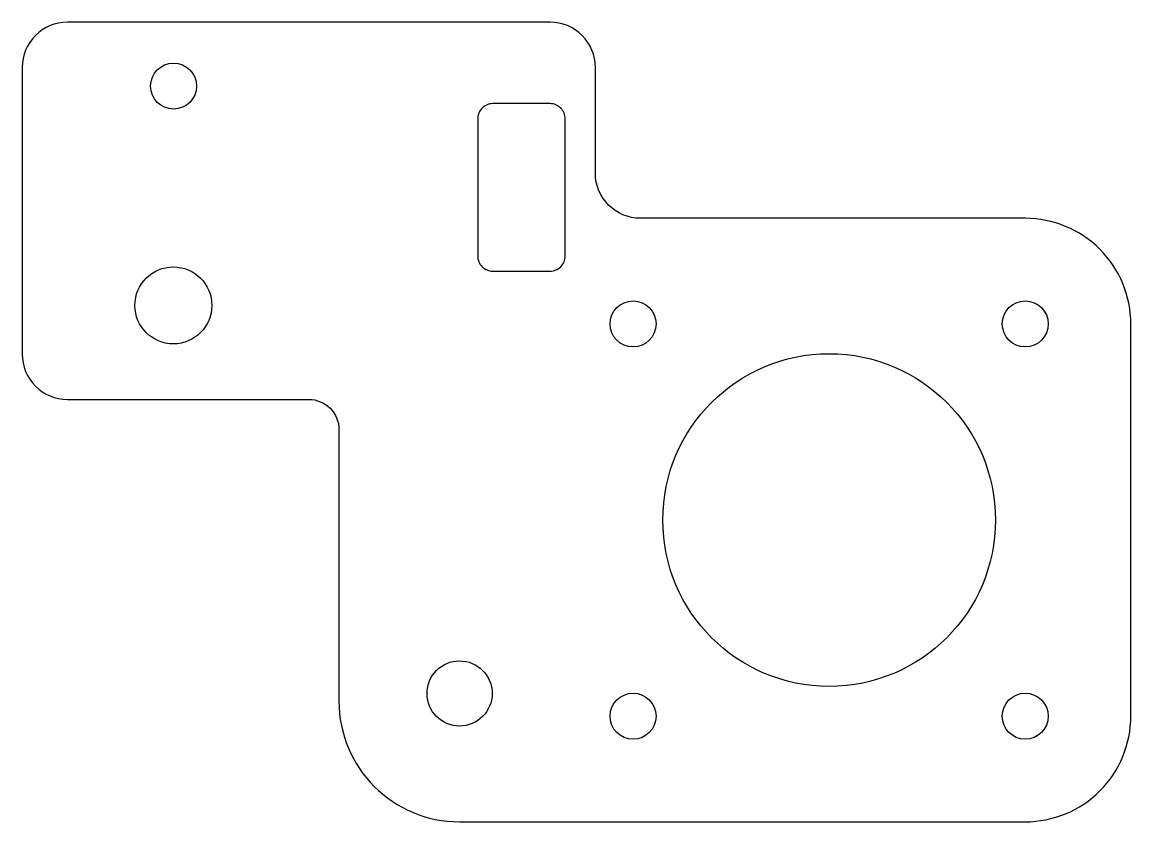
# Model space of a CAD drawing. Header units: millimetres. Extents: x -78 to -4.5, y -36 to 17.
import ezdxf

# ---------------------------------------------------------------- set-up
doc = ezdxf.new("R2010")
doc.units = ezdxf.units.MM
doc.layers.get('0').update_dxf_attribs({"linetype": 'CONTINUOUS'})

msp = doc.modelspace()

# ---------------------------------------------------------------- linework, layer by layer
for points in [[(-57, -27.992, 0.414211), (-49, -35.992), (-11.5, -35.992, 0.41422), (-4.5, -28.992), (-4.5, -2.992, 0.414217), (-11.5, 4.008), (-37, 4.008, -0.41421), (-40, 7.008), (-40, 14.008, 0.414216), (-43, 17.008), (-75, 17.008, 0.414214), (-78, 14.008), (-78, -4.992, 0.414214), (-75, -7.992), (-59, -7.992, -0.414214), (-57, -9.992)], [(-42, 1.508), (-42, 10.608, 0.414214), (-43, 11.608), (-46.8, 11.608, 0.414214), (-47.8, 10.608), (-47.8, 1.508, 0.414214), (-46.8, 0.508), (-43, 0.508, 0.414214)]]:
    msp.add_lwpolyline(points, format="xyb", close=True)
for centre, radius in [((-67.962, 12.77), 1.525), ((-67.977, -1.764), 2.55), ((-37.5, -2.992), 1.525), ((-11.5, -2.992), 1.525), ((-24.5, -15.992), 11.025), ((-49, -27.484), 2.16), ((-37.5, -28.992), 1.525), ((-11.5, -28.992), 1.525)]:
    msp.add_circle(centre, radius)

doc.saveas('drawing.dxf')
